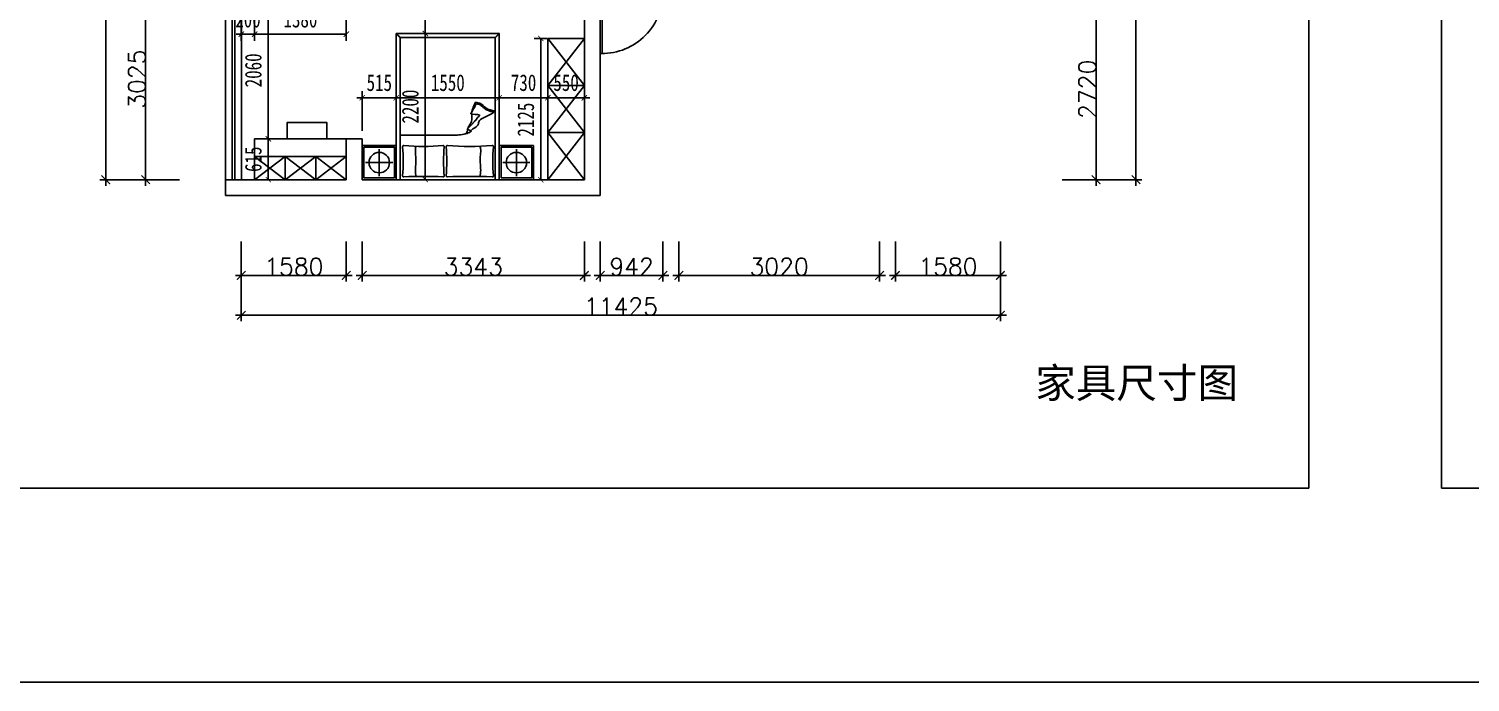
# Model space of a CAD drawing. Header units: millimetres. Extents: x -2231407 to 1513712, y -2704583 to 257.
# Drawn here: x 610232 to 631925, y -1362077 to -1352248 of the extents above; entities that cross this region are included whole.
import ezdxf

# ---------------------------------------------------------------- set-up
doc = ezdxf.new("R2010")
doc.units = ezdxf.units.MM
doc.layers.add('3', color=3, linetype='Continuous')
doc.layers.add('IBS-Refe', color=50, linetype='Continuous')
doc.styles.get("Standard").update_dxf_attribs({"font": 'txt', "bigfont": 'gbcbig.shx'})
doc.styles.add('文字', font='')
doc.styles.add('说明文字', font='', dxfattribs={"width": 0.75})
doc.styles.get('文字').set_extended_font_data('SimSun')
doc.styles.get('说明文字').set_extended_font_data('SimSun')
doc.dimstyles.new('1--100', dxfattribs={"dimscale": 100, "dimtxt": 2.5, "dimasz": 0.8, "dimexe": 1, "dimexo": 0.1, "dimgap": 1, "dimtad": 3, "dimdec": 4, "dimrnd": 5, "dimzin": 0, "dimdsep": 46, "dimtxsty": '说明文字', "dimblk": 'ARCHTICK', "dimcen": 0.13, "dimazin": 0, "dimtfac": 1, "dimtdec": 4, "dimtix": 1, "dimtmove": 2, "dimatfit": 3, "dimldrblk": '0定义箭头', "dimfxl": 5, "dimfxlon": 1, "dimtvp": 1, "dimtolj": 1, "dimtzin": 0, "dimarcsym": 0})
doc.dimstyles.new('ISO-25$0', dxfattribs={"dimscale": 0, "dimtxt": 60, "dimasz": 30, "dimexe": 15, "dimexo": 15, "dimtad": 1, "dimdec": 4, "dimlunit": 6, "dimtxsty": 'Standard', "dimblk": 'ARCHTICK', "dimblk1": 'ARCHTICK', "dimblk2": 'ARCHTICK', "dimsah": 1, "dimcen": 3, "dimdle": 3, "dimse2": 1, "dimsd2": 1, "dimadec": 0, "dimazin": 0, "dimtfac": 1, "dimtdec": 4, "dimtmove": 0, "dimatfit": 3, "dimldrblk": 'DOT', "dimfxl": 1, "dimtolj": 1, "dimtzin": 0, "dimarcsym": 0})

# ---------------------------------------------------------------- blocks, each defined once
blk = doc.blocks.new('A$C7D20469C')
at = {"color": 8}
for p, q in [((250, 450), (250, 50)), ((450, 250), (50, 250))]:
    blk.add_line(p, q, dxfattribs=at)
for points in [[(500, 0), (500, 500), (0, 500), (0, 0)], [(475, 25), (475, 475), (25, 475), (25, 25)]]:
    blk.add_lwpolyline(points, close=True, dxfattribs=at)
blk.add_circle((250, 250), 150, dxfattribs=at)
blk = doc.blocks.new('34t43t34t3')
at = {"color": 8}
for p, q in [((563040, -1330883), (563040, -1328687)), ((563100, -1328747), (563040, -1328687)), ((563045, -1328683), (564586, -1328683)), ((563105, -1328743), (563045, -1328683)), ((564526, -1328743), (564586, -1328683)), ((564530, -1328747), (564590, -1328687)), ((564590, -1330883), (564590, -1328687)), ((563100, -1328747), (563105, -1328743)), ((563100, -1330883), (563100, -1328747)), ((563105, -1328743), (564526, -1328743)), ((564530, -1328747), (564526, -1328743)), ((564530, -1330883), (564530, -1328747)), ((564590, -1330883, 0), (563040, -1330883, 0))]:
    blk.add_line(p, q, dxfattribs=at)
for centre, radius, start, end in [((563043, -1328685), 3, 44.9004, 225.0069), ((564588, -1328685), 3, 314.9931, 135.0996), ((563151, -1330386), 16.1, 75.7063, 187.4418), ((560857, -1330606), 2288, 354.5349, 5.4651), ((563448, -1326965), 3418, 265.076, 274.924), ((563746, -1330386), 16.1, 352.5582, 104.2937), ((566039, -1330606), 2288, 174.5349, 185.4651), ((563806, -1330385), 16.1, 75.7063, 187.4418), ((561512, -1330605), 2288, 354.5349, 5.4651), ((564144, -1325745), 4637, 265.8182, 274.1818), ((564486, -1330386), 16.1, 352.5582, 104.2937), ((567008, -1330606), 2516, 175.0304, 184.9696), ((563151, -1330826), 16.1, 172.5582, 284.2937), ((563448, -1336350), 5517, 86.9519, 93.0481), ((563746, -1330826), 16.1, 255.7063, 7.4418), ((563806, -1330825), 16.1, 172.5582, 284.2937), ((564144, -1338321), 7488, 87.4116, 92.5884), ((564486, -1330826), 16.1, 255.7063, 7.4418)]:
    blk.add_arc(centre, radius, start, end, dxfattribs=at)
for points, knots in [([(564232, -1329717), (564205, -1329771), (564152, -1329877), (564200, -1329996), (564106, -1330100), (564112, -1330173), (564088, -1330200), (563956, -1330211)], [0, 0, 0, 0, 183.123786, 351.251627, 469.436762, 603.05833, 703.77943, 703.77943, 703.77943, 703.77943]), ([(564243, -1329739), (564236, -1329752), (564228, -1329769), (564209, -1329805), (564199, -1329825), (564183, -1329851), (564179, -1329859), (564170, -1329873), (564166, -1329880), (564158, -1329891), (564154, -1329896), (564298, -1329906), (564294, -1329911), (564284, -1329925), (564276, -1329935), (564254, -1329963), (564239, -1329981), (564218, -1330005), (564213, -1330011), (564204, -1330021), (564201, -1330024), (564195, -1330030), (564192, -1330034), (564184, -1330044), (564178, -1330050), (564160, -1330069), (564148, -1330082), (564128, -1330101), (564122, -1330107), (564108, -1330120), (564101, -1330126), (564180, -1330144), (564165, -1330155), (564144, -1330169), (564138, -1330173), (564131, -1330177), (564130, -1330178), (564129, -1330179)], [11.446693, 11.446693, 11.446693, 11.446693, 66.20458, 66.20458, 132.409159, 132.409159, 157.738839, 157.738839, 181.269338, 181.269338, 198.679267, 198.679267, 216.089197, 216.089197, 250.909056, 250.909056, 320.548774, 320.548774, 345.827712, 345.827712, 358.848719, 358.848719, 371.869725, 371.869725, 397.911737, 397.911737, 449.995762, 449.995762, 476.701855, 476.701855, 503.407948, 503.407948, 556.820133, 556.820133, 576.394027, 576.394027, 580.819388, 580.819388, 580.819388, 580.819388]), ([(564530, -1329847), (564479, -1329839), (564393, -1329825), (564319, -1329732), (564259, -1329721), (564232, -1329717)], [0, 0, 0, 0, 150.204704, 251.768605, 330.790219, 330.790219, 330.790219, 330.790219]), ([(564510, -1329864), (564510, -1329864), (564510, -1329864), (564490, -1329860), (564477, -1329858), (564452, -1329852), (564440, -1329849), (564418, -1329841), (564409, -1329837), (564397, -1329831), (564393, -1329829), (564387, -1329825), (564384, -1329824), (564380, -1329821), (564379, -1329820), (564376, -1329818), (564374, -1329817), (564372, -1329816), (564371, -1329815), (564367, -1329812), (564365, -1329810), (564358, -1329805), (564354, -1329801), (564345, -1329793), (564341, -1329789), (564333, -1329782), (564329, -1329778), (564321, -1329772), (564317, -1329768), (564309, -1329763), (564305, -1329760), (564301, -1329757), (564300, -1329757), (564297, -1329755), (564296, -1329755), (564294, -1329754), (564293, -1329753), (564289, -1329751), (564287, -1329750), (564279, -1329747), (564273, -1329746), (564261, -1329743), (564255, -1329741), (564246, -1329740), (564245, -1329739), (564243, -1329739)], [0, 0, 0, 0, 24.319537, 24.319537, 60.416536, 60.416536, 96.513536, 96.513536, 124.132877, 124.132877, 135.417576, 135.417576, 143.707623, 143.707623, 148.705619, 148.705619, 152.813805, 152.813805, 156.921991, 156.921991, 165.138364, 165.138364, 181.57111, 181.57111, 198.003855, 198.003855, 214.4366, 214.4366, 230.869346, 230.869346, 247.302091, 247.302091, 251.381041, 251.381041, 256.076136, 256.076136, 260.771232, 260.771232, 270.161424, 270.161424, 290.550085, 290.550085, 310.938746, 310.938746, 316.14782, 316.14782, 316.14782, 316.14782]), ([(563100, -1330215), (563504, -1330215), (563819, -1330215), (563954, -1330213), (564072, -1330198), (564152, -1330172), (564164, -1330130), (564289, -1330069), (564270, -1329994), (564375, -1329936), (564469, -1329899), (564511, -1329863), (564530, -1329847)], [96.646583, 96.646583, 96.646583, 96.646583, 862.076778, 918.615066, 991.086884, 1068.140151, 1171.141488, 1349.581713, 1485.494659, 1623.483177, 1710.544261, 1786.221499, 1786.221499, 1786.221499, 1786.221499]), ([(563336, -1330379), (563334, -1330387), (563318, -1330458), (563345, -1330572), (563324, -1330708), (563328, -1330789), (563335, -1330829), (563336, -1330836)], [0, 0, 0, 0, 24.551262, 217.459975, 337.028895, 437.217911, 458.216546, 458.216546, 458.216546, 458.216546]), ([(564301, -1330379), (564303, -1330387), (564319, -1330458), (564291, -1330572), (564313, -1330708), (564308, -1330789), (564302, -1330829), (564301, -1330836)], [0, 0, 0, 0, 24.551262, 217.459975, 337.028895, 437.217911, 458.216546, 458.216546, 458.216546, 458.216546])]:
    blk.add_open_spline(points, degree=3, knots=knots, dxfattribs=at)
at = {"layer": '3', "color": 1, "yscale": 1.026, "zscale": 1.026}
for p, xscale, rotation in [((563040, -1330370), -1.026, 90), ((564590, -1330370), 1.026, 270)]:
    blk.add_blockref('A$C7D20469C', p, dxfattribs=dict(at, xscale=xscale, rotation=rotation))
blk = doc.blocks.new('_ArchTick')
at = {"color": 0, "linetype": 'ByBlock', "const_width": 0.15}
blk.add_lwpolyline([(-0.5, -0.5), (0.5, 0.5)], dxfattribs=at)
blk = doc.blocks.new('*D96')
at = {"color": 1, "lineweight": -2, "ltscale": 3}
for p, q in [((613430, -1351829), (613430, -1352429)), ((613630, -1351829), (613630, -1352429)), ((613430, -1352329), (613350, -1352329)), ((613430, -1352329), (613630, -1352329)), ((613630, -1352329), (613710, -1352329))]:
    blk.add_line(p, q, dxfattribs=at)
at = {"layer": 'Defpoints', "color": 0, "ltscale": 3}
for p in [(613430, -1351685), (613630, -1351685), (613630, -1352329)]:
    blk.add_point(p, dxfattribs=at)
at = {"color": 1, "lineweight": -2, "ltscale": 3, "xscale": 80, "yscale": 80, "zscale": 80}
blk.add_blockref('_ArchTick', (613430, -1352329), dxfattribs=at)
at = {"color": 1, "lineweight": -2, "ltscale": 3, "xscale": 80, "yscale": 80, "zscale": 80, "rotation": 180}
blk.add_blockref('_ArchTick', (613630, -1352329), dxfattribs=at)
at = {"color": 2, "ltscale": 3, "insert": (613530, -1352104), "char_height": 250, "attachment_point": 5, "style": '说明文字'}
blk.add_mtext('\\A1;200', dxfattribs=at)
blk = doc.blocks.new('0定义箭头')
at = {"layer": 'IBS-Refe', "color": 3}
for p, q in [((-0.37, 0), (-2.13, 0)), ((-1.44, 1.15), (-1.09, 1.44)), ((-1.44, 1.15), (-0.37, 0)), ((-1.44, -1.15), (-0.37, 0)), ((-1.09, 1.44), (0, 0)), ((-1.09, -1.44), (0, 0)), ((-1.44, -1.15), (-1.09, -1.44))]:
    blk.add_line(p, q, dxfattribs=at)
for points in [[(-1.44, 1.15), (-1.09, 1.44), (-0.37, 0), (0, 0)], [(-1.44, -1.15), (-1.09, -1.44), (-0.37, 0), (0, 0)]]:
    blk.add_solid(points, dxfattribs=at)
blk = doc.blocks.new('*D97')
at = {"color": 1, "lineweight": -2, "ltscale": 3}
for p, q in [((613630, -1351829), (613630, -1352429)), ((615010, -1351853), (615010, -1352429)), ((613630, -1352329), (615010, -1352329))]:
    blk.add_line(p, q, dxfattribs=at)
at = {"layer": 'Defpoints', "color": 0, "ltscale": 3}
for p in [(613630, -1351685), (615010, -1351843), (615010, -1352329)]:
    blk.add_point(p, dxfattribs=at)
at = {"color": 1, "lineweight": -2, "ltscale": 3, "xscale": 80, "yscale": 80, "zscale": 80, "rotation": 180}
blk.add_blockref('_ArchTick', (613630, -1352329), dxfattribs=at)
at = {"color": 1, "lineweight": -2, "ltscale": 3, "xscale": 80, "yscale": 80, "zscale": 80}
blk.add_blockref('_ArchTick', (615010, -1352329), dxfattribs=at)
at = {"color": 2, "ltscale": 3, "insert": (614320, -1352104), "char_height": 250, "attachment_point": 5, "style": '说明文字'}
blk.add_mtext('\\A1;1380', dxfattribs=at)
blk = doc.blocks.new('*D99')
at = {"color": 1, "lineweight": -2, "ltscale": 3}
for p, q in [((613640, -1353903), (613936, -1353903)), ((613836, -1354518), (613836, -1353903)), ((613640, -1354518), (613936, -1354518))]:
    blk.add_line(p, q, dxfattribs=at)
at = {"layer": 'Defpoints', "color": 0, "ltscale": 3}
for p in [(613630, -1353903), (613836, -1353903), (613630, -1354518)]:
    blk.add_point(p, dxfattribs=at)
at = {"color": 1, "lineweight": -2, "ltscale": 3, "xscale": 80, "yscale": 80, "zscale": 80}
for p, rotation in [((613836, -1353903), 90), ((613836, -1354518), 270)]:
    blk.add_blockref('_ArchTick', p, dxfattribs=dict(at, rotation=rotation))
at = {"color": 2, "ltscale": 3, "insert": (613611, -1354210), "char_height": 250, "attachment_point": 5, "rotation": 90, "style": '说明文字'}
blk.add_mtext('\\A1;615', dxfattribs=at)
blk = doc.blocks.new('*D100')
at = {"color": 1, "lineweight": -2, "ltscale": 3}
for p, q in [((613836, -1351843), (613936, -1351843)), ((613836, -1353903), (613836, -1351843)), ((613640, -1353903), (613936, -1353903))]:
    blk.add_line(p, q, dxfattribs=at)
at = {"layer": 'Defpoints', "color": 0, "ltscale": 3}
for p in [(613836, -1351843), (613836, -1351843), (613630, -1353903)]:
    blk.add_point(p, dxfattribs=at)
at = {"color": 1, "lineweight": -2, "ltscale": 3, "xscale": 80, "yscale": 80, "zscale": 80}
for p, rotation in [((613836, -1351843), 90), ((613836, -1353903), 270)]:
    blk.add_blockref('_ArchTick', p, dxfattribs=dict(at, rotation=rotation))
at = {"color": 2, "ltscale": 3, "insert": (613611, -1352873), "char_height": 250, "attachment_point": 5, "rotation": 90, "style": '说明文字'}
blk.add_mtext('\\A1;2060', dxfattribs=at)
blk = doc.blocks.new('*D101')
at = {"color": 1, "lineweight": -2, "ltscale": 3}
for p, q in [((615250, -1353785), (615250, -1353185)), ((615763, -1353785), (615763, -1353185)), ((615250, -1353285), (615170, -1353285)), ((615250, -1353285), (615763, -1353285)), ((615763, -1353285), (615843, -1353285))]:
    blk.add_line(p, q, dxfattribs=at)
at = {"layer": 'Defpoints', "color": 0, "ltscale": 3}
for p in [(615763, -1353285), (615250, -1353903), (615763, -1353903)]:
    blk.add_point(p, dxfattribs=at)
at = {"color": 1, "lineweight": -2, "ltscale": 3, "xscale": 80, "yscale": 80, "zscale": 80}
blk.add_blockref('_ArchTick', (615250, -1353285), dxfattribs=at)
at = {"color": 1, "lineweight": -2, "ltscale": 3, "xscale": 80, "yscale": 80, "zscale": 80, "rotation": 180}
blk.add_blockref('_ArchTick', (615763, -1353285), dxfattribs=at)
at = {"color": 2, "ltscale": 3, "insert": (615507, -1353060), "char_height": 250, "attachment_point": 5, "style": '说明文字'}
blk.add_mtext('\\A1;515', dxfattribs=at)
blk = doc.blocks.new('*D102')
at = {"color": 1, "lineweight": -2, "ltscale": 3}
for p, q in [((615763, -1353785), (615763, -1353185)), ((617313, -1353285), (617313, -1353185)), ((615763, -1353285), (617313, -1353285))]:
    blk.add_line(p, q, dxfattribs=at)
at = {"layer": 'Defpoints', "color": 0, "ltscale": 3}
for p in [(617313, -1353285), (617313, -1353285), (615763, -1353903)]:
    blk.add_point(p, dxfattribs=at)
at = {"color": 1, "lineweight": -2, "ltscale": 3, "xscale": 80, "yscale": 80, "zscale": 80, "rotation": 180}
blk.add_blockref('_ArchTick', (615763, -1353285), dxfattribs=at)
at = {"color": 1, "lineweight": -2, "ltscale": 3, "xscale": 80, "yscale": 80, "zscale": 80}
blk.add_blockref('_ArchTick', (617313, -1353285), dxfattribs=at)
at = {"color": 2, "ltscale": 3, "insert": (616538, -1353060), "char_height": 250, "attachment_point": 5, "style": '说明文字'}
blk.add_mtext('\\A1;1550', dxfattribs=at)
blk = doc.blocks.new('*D103')
at = {"color": 1, "lineweight": -2, "ltscale": 3}
for p, q in [((617313, -1353285), (617313, -1353185)), ((618043, -1353285), (618043, -1353185)), ((617313, -1353285), (618043, -1353285))]:
    blk.add_line(p, q, dxfattribs=at)
at = {"layer": 'Defpoints', "color": 0, "ltscale": 3}
for p in [(617313, -1353285), (618043, -1353285), (618043, -1353285)]:
    blk.add_point(p, dxfattribs=at)
at = {"color": 1, "lineweight": -2, "ltscale": 3, "xscale": 80, "yscale": 80, "zscale": 80, "rotation": 180}
blk.add_blockref('_ArchTick', (617313, -1353285), dxfattribs=at)
at = {"color": 1, "lineweight": -2, "ltscale": 3, "xscale": 80, "yscale": 80, "zscale": 80}
blk.add_blockref('_ArchTick', (618043, -1353285), dxfattribs=at)
at = {"color": 2, "ltscale": 3, "insert": (617678, -1353060), "char_height": 250, "attachment_point": 5, "style": '说明文字'}
blk.add_mtext('\\A1;730', dxfattribs=at)
blk = doc.blocks.new('*D104')
at = {"color": 1, "lineweight": -2, "ltscale": 3}
for p, q in [((618043, -1353285), (618043, -1353185)), ((618593, -1353285), (618593, -1353185)), ((618043, -1353285), (617963, -1353285)), ((618043, -1353285), (618593, -1353285)), ((618593, -1353285), (618673, -1353285))]:
    blk.add_line(p, q, dxfattribs=at)
at = {"layer": 'Defpoints', "color": 0, "ltscale": 3}
for p in [(618043, -1353285), (618593, -1353285), (618593, -1353285)]:
    blk.add_point(p, dxfattribs=at)
at = {"color": 1, "lineweight": -2, "ltscale": 3, "xscale": 80, "yscale": 80, "zscale": 80}
blk.add_blockref('_ArchTick', (618043, -1353285), dxfattribs=at)
at = {"color": 1, "lineweight": -2, "ltscale": 3, "xscale": 80, "yscale": 80, "zscale": 80, "rotation": 180}
blk.add_blockref('_ArchTick', (618593, -1353285), dxfattribs=at)
at = {"color": 2, "ltscale": 3, "insert": (618318, -1353060), "char_height": 250, "attachment_point": 5, "style": '说明文字'}
blk.add_mtext('\\A1;550', dxfattribs=at)
blk = doc.blocks.new('*D105')
at = {"color": 1, "lineweight": -2, "ltscale": 3}
for p, q in [((616340, -1352318), (616099, -1352318)), ((616199, -1354518), (616199, -1352318)), ((616340, -1354518), (616099, -1354518))]:
    blk.add_line(p, q, dxfattribs=at)
at = {"layer": 'Defpoints', "color": 0, "ltscale": 3}
for p in [(616199, -1352318), (616350, -1352318), (616350, -1354518)]:
    blk.add_point(p, dxfattribs=at)
at = {"color": 1, "lineweight": -2, "ltscale": 3, "xscale": 80, "yscale": 80, "zscale": 80}
for p, rotation in [((616199, -1352318), 90), ((616199, -1354518), 270)]:
    blk.add_blockref('_ArchTick', p, dxfattribs=dict(at, rotation=rotation))
at = {"color": 2, "ltscale": 3, "insert": (615974, -1353418), "char_height": 250, "attachment_point": 5, "rotation": 90, "style": '说明文字'}
blk.add_mtext('\\A1;2200', dxfattribs=at)
blk = doc.blocks.new('*D106')
at = {"color": 1, "lineweight": -2, "ltscale": 3}
for p, q in [((616199, -1351493), (616099, -1351493)), ((616199, -1352318), (616199, -1351493)), ((616340, -1352318), (616099, -1352318))]:
    blk.add_line(p, q, dxfattribs=at)
at = {"layer": 'Defpoints', "color": 0, "ltscale": 3}
for p in [(616199, -1351493), (616199, -1351493), (616350, -1352318)]:
    blk.add_point(p, dxfattribs=at)
at = {"color": 1, "lineweight": -2, "ltscale": 3, "xscale": 80, "yscale": 80, "zscale": 80}
for p, rotation in [((616199, -1351493), 90), ((616199, -1352318), 270)]:
    blk.add_blockref('_ArchTick', p, dxfattribs=dict(at, rotation=rotation))
at = {"color": 2, "ltscale": 3, "insert": (615974, -1351905), "char_height": 250, "attachment_point": 5, "rotation": 90, "style": '说明文字'}
blk.add_mtext('\\A1;825', dxfattribs=at)
blk = doc.blocks.new('*D107')
at = {"color": 1, "lineweight": -2, "ltscale": 3}
for p, q in [((618033, -1352393), (617837, -1352393)), ((617937, -1352393), (617937, -1354518)), ((618033, -1354518), (617837, -1354518))]:
    blk.add_line(p, q, dxfattribs=at)
at = {"layer": 'Defpoints', "color": 0, "ltscale": 3}
for p in [(618043, -1352393), (617937, -1354518), (618043, -1354518)]:
    blk.add_point(p, dxfattribs=at)
at = {"color": 1, "lineweight": -2, "ltscale": 3, "xscale": 80, "yscale": 80, "zscale": 80}
for p, rotation in [((617937, -1352393), 90), ((617937, -1354518), 270)]:
    blk.add_blockref('_ArchTick', p, dxfattribs=dict(at, rotation=rotation))
at = {"color": 2, "ltscale": 3, "insert": (617712, -1353614), "char_height": 250, "attachment_point": 5, "rotation": 90, "style": '说明文字'}
blk.add_mtext('\\A1;2125', dxfattribs=at)
blk = doc.blocks.new('*D164')
at = {"color": 250, "lineweight": -2}
for p, q in [((613430, -1355448), (613430, -1356048)), ((615010, -1355448), (615010, -1356048)), ((613340, -1355958), (615100, -1355958))]:
    blk.add_line(p, q, dxfattribs=at)
at = {"layer": 'Defpoints', "color": 0}
for p in [(613430, -1355358), (615010, -1355358), (615010, -1355958)]:
    blk.add_point(p, dxfattribs=at)
at = {"color": 250, "lineweight": -2, "xscale": 130, "yscale": 130, "zscale": 130, "rotation": 180}
blk.add_blockref('_ArchTick', (613430, -1355958), dxfattribs=at)
at = {"color": 250, "lineweight": -2, "xscale": 130, "yscale": 130, "zscale": 130}
blk.add_blockref('_ArchTick', (615010, -1355958), dxfattribs=at)
at = {"color": 0, "insert": (614220, -1355827), "char_height": 260, "attachment_point": 5}
blk.add_mtext('1580', dxfattribs=at)
blk = doc.blocks.new('*D165')
at = {"color": 250, "lineweight": -2}
for p, q in [((615250, -1355448), (615250, -1356048)), ((618593, -1355448), (618593, -1356048)), ((615160, -1355958), (618683, -1355958))]:
    blk.add_line(p, q, dxfattribs=at)
at = {"layer": 'Defpoints', "color": 0}
for p in [(615250, -1355358), (618593, -1355358), (618593, -1355958)]:
    blk.add_point(p, dxfattribs=at)
at = {"color": 250, "lineweight": -2, "xscale": 130, "yscale": 130, "zscale": 130, "rotation": 180}
blk.add_blockref('_ArchTick', (615250, -1355958), dxfattribs=at)
at = {"color": 250, "lineweight": -2, "xscale": 130, "yscale": 130, "zscale": 130}
blk.add_blockref('_ArchTick', (618593, -1355958), dxfattribs=at)
at = {"color": 0, "insert": (616922, -1355827), "char_height": 260, "attachment_point": 5}
blk.add_mtext('3343', dxfattribs=at)
blk = doc.blocks.new('*D166')
at = {"color": 250, "lineweight": -2}
for p, q in [((618833, -1355448), (618833, -1356048)), ((619775, -1355448), (619775, -1356048)), ((618743, -1355958), (619865, -1355958))]:
    blk.add_line(p, q, dxfattribs=at)
at = {"layer": 'Defpoints', "color": 0}
for p in [(618833, -1355358), (619775, -1355358), (619775, -1355958)]:
    blk.add_point(p, dxfattribs=at)
at = {"color": 250, "lineweight": -2, "xscale": 130, "yscale": 130, "zscale": 130, "rotation": 180}
blk.add_blockref('_ArchTick', (618833, -1355958), dxfattribs=at)
at = {"color": 250, "lineweight": -2, "xscale": 130, "yscale": 130, "zscale": 130}
blk.add_blockref('_ArchTick', (619775, -1355958), dxfattribs=at)
at = {"color": 0, "insert": (619304, -1355827), "char_height": 260, "attachment_point": 5}
blk.add_mtext('942', dxfattribs=at)
blk = doc.blocks.new('*D167')
at = {"color": 250, "lineweight": -2}
for p, q in [((620015, -1355448), (620015, -1356048)), ((623035, -1355448), (623035, -1356048)), ((619925, -1355958), (623125, -1355958))]:
    blk.add_line(p, q, dxfattribs=at)
at = {"layer": 'Defpoints', "color": 0}
for p in [(620015, -1355358), (623035, -1355358), (623035, -1355958)]:
    blk.add_point(p, dxfattribs=at)
at = {"color": 250, "lineweight": -2, "xscale": 130, "yscale": 130, "zscale": 130, "rotation": 180}
blk.add_blockref('_ArchTick', (620015, -1355958), dxfattribs=at)
at = {"color": 250, "lineweight": -2, "xscale": 130, "yscale": 130, "zscale": 130}
blk.add_blockref('_ArchTick', (623035, -1355958), dxfattribs=at)
at = {"color": 0, "insert": (621525, -1355827), "char_height": 260, "attachment_point": 5}
blk.add_mtext('3020', dxfattribs=at)
blk = doc.blocks.new('*D168')
at = {"color": 250, "lineweight": -2}
for p, q in [((623275, -1355448), (623275, -1356048)), ((624855, -1355448), (624855, -1356048)), ((623185, -1355958), (624945, -1355958))]:
    blk.add_line(p, q, dxfattribs=at)
at = {"layer": 'Defpoints', "color": 0}
for p in [(623275, -1355358), (624855, -1355358), (624855, -1355958)]:
    blk.add_point(p, dxfattribs=at)
at = {"color": 250, "lineweight": -2, "xscale": 130, "yscale": 130, "zscale": 130, "rotation": 180}
blk.add_blockref('_ArchTick', (623275, -1355958), dxfattribs=at)
at = {"color": 250, "lineweight": -2, "xscale": 130, "yscale": 130, "zscale": 130}
blk.add_blockref('_ArchTick', (624855, -1355958), dxfattribs=at)
at = {"color": 0, "insert": (624065, -1355827), "char_height": 260, "attachment_point": 5}
blk.add_mtext('1580', dxfattribs=at)
blk = doc.blocks.new('*D169')
at = {"color": 250, "lineweight": -2}
for p, q in [((613430, -1356048), (613430, -1356648)), ((624855, -1356048), (624855, -1356648)), ((624945, -1356558), (613340, -1356558))]:
    blk.add_line(p, q, dxfattribs=at)
at = {"layer": 'Defpoints', "color": 0}
for p in [(613430, -1355958), (624855, -1355958), (613430, -1356558)]:
    blk.add_point(p, dxfattribs=at)
at = {"color": 250, "lineweight": -2, "xscale": 130, "yscale": 130, "zscale": 130, "rotation": 180}
blk.add_blockref('_ArchTick', (613430, -1356558), dxfattribs=at)
at = {"color": 250, "lineweight": -2, "xscale": 130, "yscale": 130, "zscale": 130}
blk.add_blockref('_ArchTick', (624855, -1356558), dxfattribs=at)
at = {"color": 0, "insert": (619143, -1356427), "char_height": 260, "attachment_point": 5}
blk.add_mtext('11425', dxfattribs=at)
blk = doc.blocks.new('*D173')
at = {"color": 250, "lineweight": -2}
for p, q in [((611990, -1351403), (611990, -1354608)), ((612500, -1351493), (611900, -1351493)), ((612500, -1354518), (611900, -1354518))]:
    blk.add_line(p, q, dxfattribs=at)
at = {"layer": 'Defpoints', "color": 0}
for p in [(612590, -1351493), (611990, -1354518), (612590, -1354518)]:
    blk.add_point(p, dxfattribs=at)
at = {"color": 250, "lineweight": -2, "xscale": 130, "yscale": 130, "zscale": 130}
for p, rotation in [((611990, -1351493), 90), ((611990, -1354518), 270)]:
    blk.add_blockref('_ArchTick', p, dxfattribs=dict(at, rotation=rotation))
at = {"color": 0, "insert": (611860, -1353005), "char_height": 260, "attachment_point": 5, "rotation": 90}
blk.add_mtext('3025', dxfattribs=at)
blk = doc.blocks.new('*D174')
at = {"color": 250, "lineweight": -2}
for p, q in [((611390, -1354608), (611390, -1342286)), ((611900, -1342376), (611300, -1342376)), ((611900, -1354518), (611300, -1354518))]:
    blk.add_line(p, q, dxfattribs=at)
at = {"layer": 'Defpoints', "color": 0}
for p in [(611390, -1342376), (611990, -1342376), (611990, -1354518)]:
    blk.add_point(p, dxfattribs=at)
at = {"color": 250, "lineweight": -2, "xscale": 130, "yscale": 130, "zscale": 130}
for p, rotation in [((611390, -1342376), 90), ((611390, -1354518), 270)]:
    blk.add_blockref('_ArchTick', p, dxfattribs=dict(at, rotation=rotation))
at = {"color": 0, "insert": (611260, -1348447), "char_height": 260, "attachment_point": 5, "rotation": 90}
blk.add_mtext('12142', dxfattribs=at)
blk = doc.blocks.new('*D181')
at = {"color": 250, "lineweight": -2}
for p, q in [((625785, -1351798), (626385, -1351798)), ((626295, -1354608), (626295, -1351708)), ((625785, -1354518), (626385, -1354518))]:
    blk.add_line(p, q, dxfattribs=at)
at = {"layer": 'Defpoints', "color": 0}
for p in [(625695, -1351798), (626295, -1351798), (625695, -1354518)]:
    blk.add_point(p, dxfattribs=at)
at = {"color": 250, "lineweight": -2, "xscale": 130, "yscale": 130, "zscale": 130}
for p, rotation in [((626295, -1351798), 90), ((626295, -1354518), 270)]:
    blk.add_blockref('_ArchTick', p, dxfattribs=dict(at, rotation=rotation))
at = {"color": 0, "insert": (626165, -1353158), "char_height": 260, "attachment_point": 5, "rotation": 90}
blk.add_mtext('2720', dxfattribs=at)
blk = doc.blocks.new('*D185')
at = {"color": 250, "lineweight": -2}
for p, q in [((626895, -1342286), (626895, -1354608)), ((626385, -1342376), (626985, -1342376)), ((626385, -1354518), (626985, -1354518))]:
    blk.add_line(p, q, dxfattribs=at)
at = {"layer": 'Defpoints', "color": 0}
for p in [(626295, -1342376), (626295, -1354518), (626895, -1354518)]:
    blk.add_point(p, dxfattribs=at)
at = {"color": 250, "lineweight": -2, "xscale": 130, "yscale": 130, "zscale": 130}
for p, rotation in [((626895, -1342376), 90), ((626895, -1354518), 270)]:
    blk.add_blockref('_ArchTick', p, dxfattribs=dict(at, rotation=rotation))
at = {"color": 0, "insert": (626765, -1348447), "char_height": 260, "attachment_point": 5, "rotation": 90}
blk.add_mtext('12142', dxfattribs=at)

msp = doc.modelspace()

# ---------------------------------------------------------------- linework, layer by layer
at = {"ltscale": 3}
for p, q in [((618832.84183, -1354757.94222), (618832.84183, -1351252.94222)), ((618592.84183, -1354517.94222), (618592.84183, -1351492.94222)), ((615010.32054, -1353902.94222), (615250.32054, -1353902.94222)), ((615010.32054, -1353902.94222), (615010.32054, -1354517.94222)), ((615250.32054, -1353902.94222), (615250.32054, -1354517.94222)), ((613190.32054, -1354517.94222), (615010.32054, -1354517.94222)), ((613190.32054, -1354757.94222), (613190.32054, -1354517.94222)), ((615250.32054, -1354517.94222), (618592.84183, -1354517.94222)), ((613190.32054, -1354757.94222), (618832.84183, -1354757.94222))]:
    msp.add_line(p, q, dxfattribs=at)
at = {"color": 8}
for p, q in [((613190.32054, -1354517.94222), (613190.32054, -1351492.94222)), ((613430.32054, -1354517.94222), (613430.32054, -1351492.94222)), ((618042.84183, -1353101.27555), (618592.84183, -1353101.27555)), ((618042.84183, -1353809.60888), (618592.84183, -1353809.60888)), ((614090.32054, -1354167.94222), (614090.32054, -1354517.94222)), ((614550.32054, -1354167.94222), (614550.32054, -1354517.94222))]:
    msp.add_line(p, q, dxfattribs=at)
at = {"color": 4}
for p, q in [((613290.32054, -1354517.94222), (613290.32054, -1351492.94222)), ((613330.32054, -1354517.94222), (613330.32054, -1351492.94222)), ((618042.84183, -1354517.94222), (618042.84183, -1352392.94222)), ((618042.84183, -1352392.94222), (618592.84183, -1352392.94222)), ((613630.32054, -1354517.94222), (613630.32054, -1353902.94222)), ((615010.32054, -1353902.94222), (613630.32054, -1353902.94222)), ((613630.32054, -1354167.94222), (615010.32054, -1354167.94222))]:
    msp.add_line(p, q, dxfattribs=at)
at = {"color": 7, "ltscale": 3}
for points in [[(492680.32561, -1335959.26675), (818565.58796, -1335959.26675), (818565.58796, -1362077.18379), (492680.32561, -1362077.18379)], [(608790.32054, -1337735.94222), (629495.32054, -1337735.94222), (629495.32054, -1359157.94222), (608790.32054, -1359157.94222)], [(631495.32054, -1337735.33287), (652200.32054, -1337735.33287), (652200.32054, -1359157.33287), (631495.32054, -1359157.33287)]]:
    msp.add_lwpolyline(points, close=True, dxfattribs=at)
at = {"color": 4}
for points in [[(618862.84183, -1351677.94222), (618832.84183, -1351677.94222), (618832.84183, -1352620.42092), (618862.84183, -1352620.42092)], [(614119.24531, -1353902.94222), (614717.19251, -1353902.94222), (614717.19251, -1353658.23856), (614119.24531, -1353658.23856)]]:
    msp.add_lwpolyline(points, close=True, dxfattribs=at)
at = {"color": 8}
for points in [[(618042.84183, -1352392.94222), (618592.84183, -1353101.27555), (618042.84183, -1353809.60888), (618592.84183, -1354517.94222)], [(618592.84183, -1352392.94222), (618042.84183, -1353101.27555), (618592.84183, -1353809.60888), (618042.84183, -1354517.94222)], [(613630.32054, -1354167.94222), (614090.32054, -1354517.94222), (614550.32054, -1354167.94222), (615010.32054, -1354517.94222)], [(613630.32054, -1354517.94222), (614090.32054, -1354167.94222), (614550.32054, -1354517.94222), (615010.32054, -1354167.94222)]]:
    msp.add_lwpolyline(points, dxfattribs=at)
msp.add_arc((618855.34183, -1351700.20348), 920.248, 269.533035546, 1.386149304, dxfattribs=at)

# ---------------------------------------------------------------- block references
at = {"color": 7}
msp.add_blockref('34t43t34t3', (52722.93844, -23634.81385), dxfattribs=at)

# ---------------------------------------------------------------- texts
at = {"insert": (625377.7478, -1357351.3862), "char_height": 447.8976, "attachment_point": 1, "style": '文字'}
msp.add_mtext_dynamic_manual_height_columns('家具尺寸图', width=3430.1309059, gutter_width=1000, heights=[0], dxfattribs=at)

# ---------------------------------------------------------------- dimensions: what is measured, and where the dimension line sits
for base, p1, p2, picture, middle in [((611390.32054, -1342375.94222), (611990.32054, -1354517.94222), (611990.32054, -1342375.94222), '*D174', (611259.69554, -1348446.94222)), ((626895.32054, -1354517.94222), (626295.32054, -1342375.94222), (626295.32054, -1354517.94222), '*D185', (626764.69554, -1348446.94222)), ((611990.32054, -1354517.94222), (612590.32054, -1351492.94222), (612590.32054, -1354517.94222), '*D173', (611859.69554, -1353005.44222)), ((626295.32054, -1351797.94222), (625695.32054, -1354517.94222), (625695.32054, -1351797.94222), '*D181', (626164.69554, -1353157.94222))]:
    dim = msp.add_linear_dim(base=base, p1=p1, p2=p2, angle=90, dimstyle='ISO-25$0', override={"dimscale": 1, "dimtxt": 260, "dimasz": 130, "dimexe": 90, "dimexo": 90, "dimdec": 0, "dimlunit": 2, "dimsah": 0, "dimcen": 2.5, "dimdle": 90, "dimse2": 0, "dimsd2": 0, "dimtdec": 0, "dimldrblk": 'ArchTick', "dimtolj": 0, "dimtzin": 8})
    dim.commit()
    dim.dimension.update_dxf_attribs({"geometry": picture, "text_midpoint": middle})
at = {"color": 7, "ltscale": 3}
for base, p1, p2, picture, middle in [((616198.50336, -1351492.94222), (616350.25637, -1352317.94222), (616198.50336, -1351492.94222), '*D106', (615973.50336, -1351905.44222)), ((613836.28318, -1351842.94222), (613630.32054, -1353902.94222), (613836.28318, -1351842.94222), '*D100', (613611.28318, -1352872.94222)), ((616198.50336, -1352317.94222), (616350.25637, -1354517.94222), (616350.25637, -1352317.94222), '*D105', (615973.50336, -1353417.94222)), ((613836.28318, -1353902.94222), (613630.32054, -1354517.94222), (613630.32054, -1353902.94222), '*D99', (613611.28318, -1354210.44222))]:
    dim = msp.add_linear_dim(base=base, p1=p1, p2=p2, angle=90, dimstyle='1--100', override={"dimarcsym": 1}, dxfattribs=at)
    dim.commit()
    dim.dimension.update_dxf_attribs({"geometry": picture, "text_midpoint": middle})
for base, p1, p2, picture, middle in [((613630.32054, -1352329.29264), (613430.32054, -1351684.56081), (613630.32054, -1351684.56081), '*D96', (613530.32054, -1352104.29264)), ((615010.32054, -1352329.29264), (613630.32054, -1351684.56081), (615010.32054, -1351842.94222), '*D97', (614320.32054, -1352104.29264)), ((615763.32054, -1353285.17657), (615250.32054, -1353902.94222), (615763.32054, -1353902.94222), '*D101', (615506.82054, -1353060.17657)), ((617313.32054, -1353285.17657), (615763.32054, -1353902.94222), (617313.32054, -1353285.17657), '*D102', (616538.32054, -1353060.17657)), ((618042.84183, -1353285.17657), (617313.32054, -1353285.17657), (618042.84183, -1353285.17657), '*D103', (617678.08118, -1353060.17657)), ((618592.84183, -1353285.17657), (618042.84183, -1353285.17657), (618592.84183, -1353285.17657), '*D104', (618317.84183, -1353060.17657))]:
    dim = msp.add_linear_dim(base=base, p1=p1, p2=p2, dimstyle='1--100', override={"dimarcsym": 1}, dxfattribs=at)
    dim.commit()
    dim.dimension.update_dxf_attribs({"geometry": picture, "text_midpoint": middle})
dim = msp.add_linear_dim(base=(617936.74662, -1354517.94222), p1=(618042.84183, -1352392.94222), p2=(618042.84183, -1354517.94222), angle=90, dimstyle='1--100', override={"dimarcsym": 1}, dxfattribs=at)
dim.commit()
dim.dimension.update_dxf_attribs({"geometry": '*D107', "text_midpoint": (617711.74662, -1353614.18367), "dimtype": 160})
for base, p1, p2, picture, middle in [((615010.32054, -1355957.94222), (613430.32054, -1355357.94222), (615010.32054, -1355357.94222), '*D164', (614220.32054, -1355827.31722)), ((618592.84183, -1355957.94222), (615250.32054, -1355357.94222), (618592.84183, -1355357.94222), '*D165', (616921.58118, -1355827.31722)), ((619775.32054, -1355957.94222), (618832.84183, -1355357.94222), (619775.32054, -1355357.94222), '*D166', (619304.08118, -1355827.31722)), ((623035.32054, -1355957.94222), (620015.32054, -1355357.94222), (623035.32054, -1355357.94222), '*D167', (621525.32054, -1355827.31722)), ((624855.32054, -1355957.94222), (623275.32054, -1355357.94222), (624855.32054, -1355357.94222), '*D168', (624065.32054, -1355827.31722)), ((613430.32054, -1356557.94222), (624855.32054, -1355957.94222), (613430.32054, -1355957.94222), '*D169', (619142.82054, -1356427.31722))]:
    dim = msp.add_linear_dim(base=base, p1=p1, p2=p2, dimstyle='ISO-25$0', override={"dimscale": 1, "dimtxt": 260, "dimasz": 130, "dimexe": 90, "dimexo": 90, "dimdec": 0, "dimlunit": 2, "dimsah": 0, "dimcen": 2.5, "dimdle": 90, "dimse2": 0, "dimsd2": 0, "dimtdec": 0, "dimldrblk": 'ArchTick', "dimtolj": 0, "dimtzin": 8})
    dim.commit()
    dim.dimension.update_dxf_attribs({"geometry": picture, "text_midpoint": middle})

doc.saveas('drawing.dxf')
